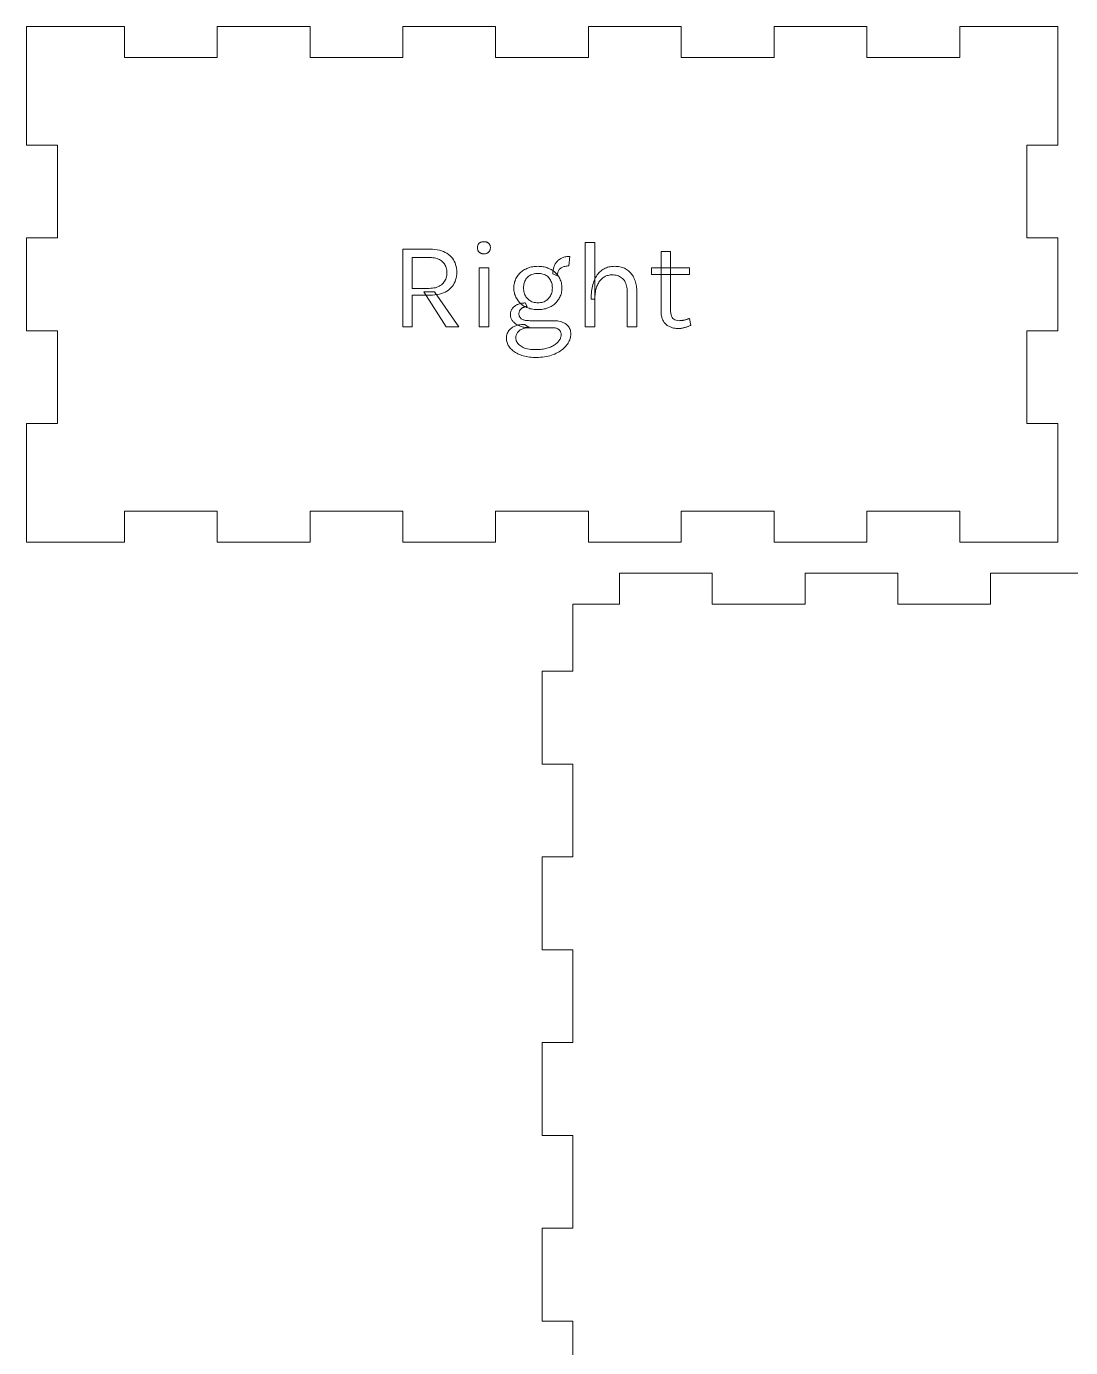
# Model space of a CAD drawing. Extents: x 0 to 303, y 0 to 256.
# Drawn here: x 103 to 204.2, y 127.9 to 256 of the extents above; entities that cross this region are included whole.
import ezdxf

# ---------------------------------------------------------------- set-up
doc = ezdxf.new("R2010")
doc.units = 0
doc.layers.get('0').update_dxf_attribs({"lineweight": 0})

msp = doc.modelspace()

# ---------------------------------------------------------------- linework, layer by layer
for p, q in [((106, 256), (103, 256)), ((103, 256), (103, 253)), ((112.5, 256), (106, 256)), ((112.5, 253), (112.5, 256)), ((130.5, 256), (121.5, 256)), ((121.5, 256), (121.5, 253)), ((130.5, 253), (130.5, 256)), ((148.5, 256), (139.5, 256)), ((139.5, 256), (139.5, 253)), ((148.5, 253), (148.5, 256)), ((166.5, 256), (157.5, 256)), ((157.5, 256), (157.5, 253)), ((166.5, 253), (166.5, 256)), ((184.5, 256), (175.5, 256)), ((175.5, 256), (175.5, 253)), ((184.5, 253), (184.5, 256)), ((200, 256), (193.5, 256)), ((193.5, 256), (193.5, 253)), ((203, 256), (200, 256)), ((203, 253), (203, 256)), ((103, 253), (103, 244.5)), ((121.5, 253), (112.5, 253)), ((139.5, 253), (130.5, 253)), ((157.5, 253), (148.5, 253)), ((175.5, 253), (166.5, 253)), ((193.5, 253), (184.5, 253)), ((203, 244.5), (203, 253)), ((103, 244.5), (106, 244.5)), ((106, 244.5), (106, 235.5)), ((200, 235.5), (200, 244.5)), ((200, 244.5), (203, 244.5)), ((106, 235.5), (103, 235.5)), ((103, 235.5), (103, 226.5)), ((139.485, 226.866), (139.485, 234.402)), ((139.485, 234.402), (142.113, 234.402)), ((142.113, 234.402), (142.365, 234.396)), ((142.365, 234.396), (142.604, 234.377)), ((142.604, 234.377), (142.831, 234.347)), ((146.739, 234.558), (146.741, 234.61)), ((146.741, 234.505), (146.739, 234.558)), ((146.739, 234.558), (146.739, 234.558)), ((146.741, 234.61), (146.746, 234.659)), ((146.746, 234.454), (146.741, 234.505)), ((146.746, 234.659), (146.754, 234.707)), ((146.754, 234.405), (146.746, 234.454)), ((146.754, 234.707), (146.766, 234.752)), ((146.766, 234.359), (146.754, 234.405)), ((146.766, 234.752), (146.781, 234.795)), ((146.781, 234.314), (146.766, 234.359)), ((146.781, 234.795), (146.799, 234.836)), ((146.799, 234.836), (146.821, 234.875)), ((146.821, 234.875), (146.847, 234.911)), ((146.847, 234.911), (146.875, 234.946)), ((146.875, 234.946), (146.907, 234.978)), ((146.907, 234.978), (146.942, 235.008)), ((146.942, 235.008), (146.979, 235.034)), ((146.979, 235.034), (147.019, 235.058)), ((147.019, 235.058), (147.061, 235.078)), ((147.061, 235.078), (147.105, 235.095)), ((147.105, 235.095), (147.152, 235.109)), ((147.152, 235.109), (147.201, 235.12)), ((147.201, 235.12), (147.253, 235.128)), ((147.253, 235.128), (147.307, 235.132)), ((147.307, 235.132), (147.363, 235.134)), ((147.363, 235.134), (147.363, 235.134)), ((147.363, 235.134), (147.419, 235.132)), ((147.419, 235.132), (147.473, 235.128)), ((147.473, 235.128), (147.525, 235.12)), ((147.525, 235.12), (147.574, 235.109)), ((147.574, 235.109), (147.621, 235.095)), ((147.621, 235.095), (147.665, 235.078)), ((147.665, 235.078), (147.707, 235.058)), ((147.707, 235.058), (147.747, 235.034)), ((147.747, 235.034), (147.784, 235.008)), ((147.784, 235.008), (147.819, 234.978)), ((147.819, 234.978), (147.851, 234.946)), ((147.851, 234.946), (147.879, 234.911)), ((147.879, 234.911), (147.905, 234.875)), ((147.905, 234.875), (147.927, 234.836)), ((147.927, 234.836), (147.945, 234.795)), ((147.945, 234.795), (147.96, 234.752)), ((147.96, 234.359), (147.945, 234.314)), ((147.96, 234.752), (147.972, 234.707)), ((147.972, 234.405), (147.96, 234.359)), ((147.972, 234.707), (147.98, 234.659)), ((147.98, 234.454), (147.972, 234.405)), ((147.98, 234.659), (147.985, 234.61)), ((147.985, 234.505), (147.98, 234.454)), ((147.985, 234.61), (147.987, 234.558)), ((147.987, 234.558), (147.985, 234.505)), ((147.987, 234.558), (147.987, 234.558)), ((157.185, 226.866), (157.185, 235.05)), ((157.185, 235.05), (158.121, 235.05)), ((158.121, 235.05), (158.121, 226.866)), ((203, 235.5), (200, 235.5)), ((203, 226.5), (203, 235.5)), ((140.421, 233.598), (140.421, 230.61)), ((142.113, 233.598), (140.421, 233.598)), ((140.421, 233.598), (140.421, 233.598)), ((142.271, 233.594), (142.113, 233.598)), ((142.113, 233.598), (142.113, 233.598)), ((142.422, 233.582), (142.271, 233.594)), ((142.564, 233.562), (142.422, 233.582)), ((142.699, 233.534), (142.564, 233.562)), ((142.826, 233.498), (142.699, 233.534)), ((142.946, 233.453), (142.826, 233.498)), ((142.831, 234.347), (143.045, 234.304)), ((143.057, 233.401), (142.946, 233.453)), ((143.045, 234.304), (143.246, 234.248)), ((143.161, 233.341), (143.057, 233.401)), ((143.258, 233.272), (143.161, 233.341)), ((143.246, 234.248), (143.435, 234.181)), ((143.346, 233.196), (143.258, 233.272)), ((143.426, 233.113), (143.346, 233.196)), ((143.498, 233.024), (143.426, 233.113)), ((143.435, 234.181), (143.612, 234.101)), ((143.612, 234.101), (143.776, 234.008)), ((143.776, 234.008), (143.927, 233.904)), ((143.927, 233.904), (144.066, 233.787)), ((144.066, 233.787), (144.192, 233.66)), ((144.192, 233.66), (144.305, 233.526)), ((144.305, 233.526), (144.404, 233.383)), ((144.404, 233.383), (144.49, 233.233)), ((144.49, 233.233), (144.563, 233.075)), ((144.563, 233.075), (144.623, 232.91)), ((146.799, 234.272), (146.781, 234.314)), ((146.821, 234.231), (146.799, 234.272)), ((146.847, 234.193), (146.821, 234.231)), ((146.875, 234.157), (146.847, 234.193)), ((146.907, 234.123), (146.875, 234.157)), ((146.942, 234.092), (146.907, 234.123)), ((146.979, 234.064), (146.942, 234.092)), ((147.019, 234.039), (146.979, 234.064)), ((147.061, 234.017), (147.019, 234.039)), ((147.105, 233.999), (147.061, 234.017)), ((147.152, 233.984), (147.105, 233.999)), ((147.201, 233.973), (147.152, 233.984)), ((147.253, 233.965), (147.201, 233.973)), ((147.307, 233.96), (147.253, 233.965)), ((147.363, 233.958), (147.307, 233.96)), ((147.419, 233.96), (147.363, 233.958)), ((147.363, 233.958), (147.363, 233.958)), ((147.363, 233.958), (147.363, 233.958)), ((147.473, 233.965), (147.419, 233.96)), ((147.525, 233.973), (147.473, 233.965)), ((147.574, 233.984), (147.525, 233.973)), ((147.621, 233.999), (147.574, 233.984)), ((147.665, 234.017), (147.621, 233.999)), ((147.707, 234.039), (147.665, 234.017)), ((147.747, 234.064), (147.707, 234.039)), ((147.784, 234.092), (147.747, 234.064)), ((147.819, 234.123), (147.784, 234.092)), ((147.851, 234.157), (147.819, 234.123)), ((147.879, 234.193), (147.851, 234.157)), ((147.905, 234.231), (147.879, 234.193)), ((147.927, 234.272), (147.905, 234.231)), ((147.945, 234.314), (147.927, 234.272)), ((154.331, 233.045), (154.379, 233.112)), ((154.379, 233.112), (154.43, 233.177)), ((154.43, 233.177), (154.485, 233.238)), ((154.485, 233.238), (154.543, 233.296)), ((154.543, 233.296), (154.605, 233.35)), ((154.605, 233.35), (154.669, 233.401)), ((154.669, 233.401), (154.737, 233.449)), ((154.737, 233.449), (154.809, 233.493)), ((154.809, 233.493), (154.884, 233.533)), ((154.884, 233.533), (154.961, 233.57)), ((154.961, 233.57), (155.041, 233.602)), ((155.041, 233.602), (155.124, 233.629)), ((155.124, 233.629), (155.209, 233.653)), ((155.209, 233.653), (155.298, 233.672)), ((155.298, 233.672), (155.389, 233.687)), ((155.389, 233.687), (155.483, 233.697)), ((155.483, 233.697), (155.58, 233.704)), ((155.58, 233.704), (155.679, 233.706)), ((155.679, 233.706), (155.607, 232.782)), ((155.679, 233.706), (155.679, 233.706)), ((164.547, 228.342), (164.547, 234.198)), ((164.547, 234.198), (165.471, 234.198)), ((165.471, 234.198), (165.471, 228.366)), ((143.562, 232.929), (143.498, 233.024)), ((143.617, 232.829), (143.562, 232.929)), ((143.663, 232.724), (143.617, 232.829)), ((143.701, 232.612), (143.663, 232.724)), ((143.731, 232.495), (143.701, 232.612)), ((143.729, 231.733), (143.751, 231.854)), ((143.752, 232.372), (143.731, 232.495)), ((143.751, 231.854), (143.765, 231.979)), ((143.765, 232.244), (143.752, 232.372)), ((143.769, 232.11), (143.765, 232.244)), ((143.765, 231.979), (143.769, 232.11)), ((143.769, 232.11), (143.769, 232.11)), ((144.623, 232.91), (144.669, 232.736)), ((144.669, 232.736), (144.702, 232.555)), ((144.702, 231.789), (144.669, 231.61)), ((144.702, 232.555), (144.722, 232.367)), ((144.722, 231.976), (144.702, 231.789)), ((144.722, 232.367), (144.729, 232.17)), ((144.729, 232.17), (144.722, 231.976)), ((144.729, 232.17), (144.729, 232.17)), ((146.895, 226.866), (146.895, 232.614)), ((146.895, 232.614), (147.831, 232.614)), ((147.831, 232.614), (147.831, 226.866)), ((150.576, 231.75), (150.64, 231.843)), ((150.64, 231.843), (150.708, 231.931)), ((150.708, 231.931), (150.781, 232.015)), ((150.781, 232.015), (150.859, 232.095)), ((150.859, 232.095), (150.94, 232.171)), ((150.94, 232.171), (151.027, 232.242)), ((151.027, 232.242), (151.117, 232.309)), ((151.117, 232.309), (151.212, 232.372)), ((151.212, 232.372), (151.312, 232.431)), ((151.312, 232.431), (151.416, 232.485)), ((151.416, 232.485), (151.523, 232.535)), ((151.523, 232.535), (151.634, 232.579)), ((151.634, 232.579), (151.746, 232.618)), ((151.739, 231.81), (151.656, 231.744)), ((151.828, 231.869), (151.739, 231.81)), ((151.746, 232.618), (151.861, 232.652)), ((151.923, 231.921), (151.828, 231.869)), ((151.861, 232.652), (151.979, 232.681)), ((152.023, 231.964), (151.923, 231.921)), ((151.979, 232.681), (152.1, 232.704)), ((152.128, 231.999), (152.023, 231.964)), ((152.1, 232.704), (152.223, 232.723)), ((152.24, 232.027), (152.128, 231.999)), ((152.223, 232.723), (152.348, 232.736)), ((152.357, 232.046), (152.24, 232.027)), ((152.348, 232.736), (152.476, 232.743)), ((152.479, 232.058), (152.357, 232.046)), ((152.476, 232.743), (152.607, 232.746)), ((152.607, 232.062), (152.479, 232.058)), ((152.607, 232.746), (152.607, 232.746)), ((152.607, 232.746), (152.734, 232.743)), ((152.736, 232.058), (152.607, 232.062)), ((152.607, 232.062), (152.607, 232.062)), ((152.734, 232.743), (152.859, 232.736)), ((152.859, 232.046), (152.736, 232.058)), ((152.859, 232.736), (152.982, 232.723)), ((152.977, 232.027), (152.859, 232.046)), ((153.088, 231.999), (152.977, 232.027)), ((152.982, 232.723), (153.102, 232.704)), ((153.194, 231.964), (153.088, 231.999)), ((153.102, 232.704), (153.22, 232.681)), ((153.293, 231.921), (153.194, 231.964)), ((153.22, 232.681), (153.335, 232.652)), ((153.387, 231.869), (153.293, 231.921)), ((153.335, 232.652), (153.448, 232.618)), ((153.475, 231.81), (153.387, 231.869)), ((153.448, 232.618), (153.559, 232.579)), ((153.557, 231.744), (153.475, 231.81)), ((153.559, 232.579), (153.668, 232.535)), ((153.668, 232.535), (153.774, 232.485)), ((153.774, 232.485), (153.877, 232.431)), ((153.877, 232.431), (153.975, 232.372)), ((153.975, 232.372), (154.07, 232.309)), ((154.047, 232.014), (154.049, 232.114)), ((154.491, 231.834), (154.047, 232.014)), ((154.049, 232.114), (154.055, 232.211)), ((154.055, 232.211), (154.065, 232.305)), ((154.065, 232.305), (154.079, 232.398)), ((154.07, 232.309), (154.16, 232.242)), ((154.079, 232.398), (154.096, 232.487)), ((154.096, 232.487), (154.118, 232.575)), ((154.118, 232.575), (154.144, 232.659)), ((154.144, 232.659), (154.174, 232.742)), ((154.16, 232.242), (154.246, 232.171)), ((154.174, 232.742), (154.207, 232.822)), ((154.207, 232.822), (154.245, 232.899)), ((154.245, 232.899), (154.286, 232.974)), ((154.246, 232.171), (154.327, 232.095)), ((154.286, 232.974), (154.331, 233.045)), ((154.327, 232.095), (154.405, 232.015)), ((154.405, 232.015), (154.478, 231.931)), ((154.478, 231.931), (154.546, 231.843)), ((154.494, 231.929), (154.491, 231.834)), ((154.491, 231.834), (154.491, 231.834)), ((154.491, 231.834), (154.491, 231.834)), ((154.503, 232.018), (154.494, 231.929)), ((154.517, 232.103), (154.503, 232.018)), ((154.537, 232.182), (154.517, 232.103)), ((154.563, 232.256), (154.537, 232.182)), ((154.546, 231.843), (154.611, 231.75)), ((154.595, 232.325), (154.563, 232.256)), ((154.632, 232.389), (154.595, 232.325)), ((154.675, 232.448), (154.632, 232.389)), ((154.724, 232.502), (154.675, 232.448)), ((154.779, 232.551), (154.724, 232.502)), ((154.839, 232.595), (154.779, 232.551)), ((154.904, 232.634), (154.839, 232.595)), ((154.974, 232.669), (154.904, 232.634)), ((155.05, 232.699), (154.974, 232.669)), ((155.13, 232.724), (155.05, 232.699)), ((155.215, 232.745), (155.13, 232.724)), ((155.306, 232.761), (155.215, 232.745)), ((155.401, 232.773), (155.306, 232.761)), ((155.502, 232.78), (155.401, 232.773)), ((155.607, 232.782), (155.502, 232.78)), ((158.205, 231.683), (158.275, 231.801)), ((158.275, 231.801), (158.35, 231.913)), ((158.35, 231.913), (158.429, 232.018)), ((158.429, 232.018), (158.514, 232.116)), ((158.514, 232.116), (158.603, 232.208)), ((158.603, 232.208), (158.697, 232.293)), ((158.697, 232.293), (158.796, 232.371)), ((158.796, 232.371), (158.9, 232.442)), ((158.9, 232.442), (159.008, 232.506)), ((159.008, 232.506), (159.12, 232.562)), ((159.12, 232.562), (159.237, 232.611)), ((159.231, 231.816), (159.146, 231.78)), ((159.32, 231.847), (159.231, 231.816)), ((159.237, 232.611), (159.358, 232.652)), ((159.41, 231.873), (159.32, 231.847)), ((159.358, 232.652), (159.483, 232.686)), ((159.504, 231.893), (159.41, 231.873)), ((159.483, 232.686), (159.613, 232.712)), ((159.6, 231.907), (159.504, 231.893)), ((159.699, 231.915), (159.6, 231.907)), ((159.613, 232.712), (159.747, 232.731)), ((159.801, 231.918), (159.699, 231.915)), ((159.747, 232.731), (159.886, 232.742)), ((159.934, 231.914), (159.801, 231.918)), ((159.801, 231.918), (159.801, 231.918)), ((159.886, 232.742), (160.029, 232.746)), ((160.061, 231.901), (159.934, 231.914)), ((160.029, 232.746), (160.029, 232.746)), ((160.029, 232.746), (160.163, 232.743)), ((160.182, 231.879), (160.061, 231.901)), ((160.163, 232.743), (160.292, 232.734)), ((160.298, 231.849), (160.182, 231.879)), ((160.292, 232.734), (160.418, 232.719)), ((160.408, 231.811), (160.298, 231.849)), ((160.512, 231.764), (160.408, 231.811)), ((160.418, 232.719), (160.54, 232.698)), ((160.54, 232.698), (160.658, 232.67)), ((160.658, 232.67), (160.772, 232.637)), ((160.772, 232.637), (160.883, 232.598)), ((160.883, 232.598), (160.989, 232.552)), ((160.989, 232.552), (161.091, 232.501)), ((161.091, 232.501), (161.19, 232.443)), ((161.19, 232.443), (161.284, 232.38)), ((161.284, 232.38), (161.374, 232.311)), ((161.374, 232.311), (161.46, 232.238)), ((161.46, 232.238), (161.54, 232.159)), ((161.54, 232.159), (161.617, 232.075)), ((161.617, 232.075), (161.689, 231.985)), ((161.689, 231.985), (161.756, 231.891)), ((161.756, 231.891), (161.819, 231.791)), ((161.819, 231.791), (161.877, 231.686)), ((163.623, 231.954), (163.623, 232.602)), ((163.623, 232.602), (167.283, 232.602)), ((167.283, 231.954), (163.623, 231.954)), ((167.283, 232.602), (167.283, 231.954)), ((167.283, 231.954), (167.283, 231.954)), ((140.421, 230.61), (142.041, 230.61)), ((142.041, 230.61), (142.206, 230.614)), ((142.206, 230.614), (142.363, 230.627)), ((142.363, 230.627), (142.512, 230.648)), ((142.512, 230.648), (142.653, 230.677)), ((142.653, 230.677), (142.786, 230.714)), ((142.786, 230.714), (142.91, 230.76)), ((142.91, 230.76), (143.027, 230.814)), ((143.027, 230.814), (143.135, 230.877)), ((143.135, 230.877), (143.236, 230.948)), ((143.236, 230.948), (143.328, 231.027)), ((143.328, 231.027), (143.412, 231.113)), ((143.412, 231.113), (143.487, 231.204)), ((143.487, 231.204), (143.553, 231.3)), ((143.553, 231.3), (143.61, 231.4)), ((143.61, 231.4), (143.659, 231.506)), ((143.659, 231.506), (143.698, 231.617)), ((143.698, 231.617), (143.729, 231.733)), ((144.066, 230.565), (143.927, 230.448)), ((144.192, 230.692), (144.066, 230.565)), ((144.305, 230.826), (144.192, 230.692)), ((144.404, 230.968), (144.305, 230.826)), ((144.49, 231.117), (144.404, 230.968)), ((144.563, 231.274), (144.49, 231.117)), ((144.623, 231.438), (144.563, 231.274)), ((144.669, 231.61), (144.623, 231.438)), ((150.267, 230.646), (150.27, 230.77)), ((150.27, 230.523), (150.267, 230.646)), ((150.267, 230.646), (150.267, 230.646)), ((150.27, 230.77), (150.279, 230.892)), ((150.279, 230.402), (150.27, 230.523)), ((150.279, 230.892), (150.295, 231.01)), ((150.295, 231.01), (150.316, 231.125)), ((150.316, 231.125), (150.344, 231.237)), ((150.344, 231.237), (150.378, 231.346)), ((150.378, 231.346), (150.418, 231.452)), ((150.418, 231.452), (150.465, 231.554)), ((150.465, 231.554), (150.517, 231.654)), ((150.517, 231.654), (150.576, 231.75)), ((151.207, 230.77), (151.203, 230.646)), ((151.203, 230.646), (151.203, 230.646)), ((151.203, 230.646), (151.207, 230.526)), ((151.218, 230.889), (151.207, 230.77)), ((151.207, 230.526), (151.218, 230.409)), ((151.237, 231.003), (151.218, 230.889)), ((151.263, 231.112), (151.237, 231.003)), ((151.297, 231.217), (151.263, 231.112)), ((151.338, 231.317), (151.297, 231.217)), ((151.387, 231.412), (151.338, 231.317)), ((151.443, 231.502), (151.387, 231.412)), ((151.507, 231.588), (151.443, 231.502)), ((151.578, 231.669), (151.507, 231.588)), ((151.656, 231.744), (151.578, 231.669)), ((153.633, 231.669), (153.557, 231.744)), ((153.703, 231.588), (153.633, 231.669)), ((153.765, 231.502), (153.703, 231.588)), ((153.82, 231.412), (153.765, 231.502)), ((153.867, 231.317), (153.82, 231.412)), ((153.907, 231.217), (153.867, 231.317)), ((153.94, 231.112), (153.907, 231.217)), ((153.966, 231.003), (153.94, 231.112)), ((153.984, 230.889), (153.966, 231.003)), ((153.995, 230.77), (153.984, 230.889)), ((153.984, 230.409), (153.995, 230.526)), ((153.999, 230.646), (153.995, 230.77)), ((153.995, 230.526), (153.999, 230.646)), ((153.999, 230.646), (153.999, 230.646)), ((154.611, 231.75), (154.67, 231.654)), ((154.67, 231.654), (154.723, 231.554)), ((154.723, 231.554), (154.77, 231.452)), ((154.77, 231.452), (154.811, 231.346)), ((154.811, 231.346), (154.845, 231.237)), ((154.845, 231.237), (154.873, 231.125)), ((154.873, 231.125), (154.895, 231.01)), ((154.895, 231.01), (154.911, 230.892)), ((154.911, 230.892), (154.92, 230.77)), ((154.92, 230.523), (154.911, 230.402)), ((154.92, 230.77), (154.923, 230.646)), ((154.923, 230.646), (154.92, 230.523)), ((154.923, 230.646), (154.923, 230.646)), ((157.827, 230.506), (157.856, 230.675)), ((157.856, 230.675), (157.89, 230.837)), ((157.89, 230.837), (157.93, 230.993)), ((157.93, 230.993), (157.975, 231.143)), ((157.975, 231.143), (158.025, 231.288)), ((158.025, 231.288), (158.08, 231.426)), ((158.08, 231.426), (158.14, 231.558)), ((158.14, 231.558), (158.205, 231.683)), ((158.252, 230.611), (158.221, 230.496)), ((158.286, 230.722), (158.252, 230.611)), ((158.325, 230.829), (158.286, 230.722)), ((158.368, 230.932), (158.325, 230.829)), ((158.414, 231.029), (158.368, 230.932)), ((158.463, 231.122), (158.414, 231.029)), ((158.516, 231.21), (158.463, 231.122)), ((158.572, 231.293), (158.516, 231.21)), ((158.632, 231.372), (158.572, 231.293)), ((158.696, 231.445), (158.632, 231.372)), ((158.763, 231.513), (158.696, 231.445)), ((158.833, 231.577), (158.763, 231.513)), ((158.907, 231.636), (158.833, 231.577)), ((158.984, 231.69), (158.907, 231.636)), ((159.064, 231.738), (158.984, 231.69)), ((159.146, 231.78), (159.064, 231.738)), ((160.611, 231.708), (160.512, 231.764)), ((160.703, 231.643), (160.611, 231.708)), ((160.791, 231.571), (160.703, 231.643)), ((160.872, 231.489), (160.791, 231.571)), ((160.947, 231.399), (160.872, 231.489)), ((161.013, 231.302), (160.947, 231.399)), ((161.072, 231.196), (161.013, 231.302)), ((161.124, 231.083), (161.072, 231.196)), ((161.167, 230.962), (161.124, 231.083)), ((161.202, 230.833), (161.167, 230.962)), ((161.23, 230.696), (161.202, 230.833)), ((161.249, 230.551), (161.23, 230.696)), ((161.261, 230.398), (161.249, 230.551)), ((161.877, 231.686), (161.931, 231.576)), ((161.931, 231.576), (161.98, 231.461)), ((161.98, 231.461), (162.024, 231.342)), ((162.024, 231.342), (162.063, 231.219)), ((162.063, 231.219), (162.096, 231.091)), ((162.096, 231.091), (162.125, 230.959)), ((162.125, 230.959), (162.148, 230.824)), ((162.148, 230.824), (162.166, 230.684)), ((162.166, 230.684), (162.179, 230.539)), ((162.179, 230.539), (162.186, 230.391)), ((142.113, 229.95), (140.421, 229.95)), ((140.421, 229.95), (140.421, 226.866)), ((143.709, 226.866), (141.549, 230.286)), ((141.549, 230.286), (142.569, 230.286)), ((142.365, 229.956), (142.113, 229.95)), ((142.113, 229.95), (142.113, 229.95)), ((142.604, 229.975), (142.365, 229.956)), ((142.569, 230.286), (144.921, 226.866)), ((142.831, 230.005), (142.604, 229.975)), ((143.045, 230.048), (142.831, 230.005)), ((143.246, 230.104), (143.045, 230.048)), ((143.435, 230.171), (143.246, 230.104)), ((143.612, 230.251), (143.435, 230.171)), ((143.776, 230.344), (143.612, 230.251)), ((143.927, 230.448), (143.776, 230.344)), ((150.295, 230.285), (150.279, 230.402)), ((150.316, 230.171), (150.295, 230.285)), ((150.344, 230.059), (150.316, 230.171)), ((150.378, 229.951), (150.344, 230.059)), ((150.418, 229.846), (150.378, 229.951)), ((150.465, 229.744), (150.418, 229.846)), ((150.517, 229.644), (150.465, 229.744)), ((150.576, 229.548), (150.517, 229.644)), ((150.64, 229.455), (150.576, 229.548)), ((150.708, 229.367), (150.64, 229.455)), ((150.781, 229.282), (150.708, 229.367)), ((150.859, 229.202), (150.781, 229.282)), ((151.218, 230.409), (151.237, 230.297)), ((151.237, 230.297), (151.263, 230.189)), ((151.263, 230.189), (151.297, 230.085)), ((151.297, 230.085), (151.338, 229.985)), ((151.338, 229.985), (151.387, 229.889)), ((151.387, 229.889), (151.443, 229.797)), ((151.443, 229.797), (151.507, 229.71)), ((151.507, 229.71), (151.578, 229.626)), ((151.578, 229.626), (151.656, 229.548)), ((151.656, 229.548), (151.739, 229.479)), ((151.739, 229.479), (151.828, 229.418)), ((151.828, 229.418), (151.923, 229.365)), ((151.923, 229.365), (152.023, 229.32)), ((152.023, 229.32), (152.128, 229.283)), ((152.128, 229.283), (152.24, 229.255)), ((152.24, 229.255), (152.357, 229.234)), ((152.357, 229.234), (152.479, 229.222)), ((152.736, 229.222), (152.859, 229.234)), ((152.859, 229.234), (152.977, 229.255)), ((152.977, 229.255), (153.088, 229.283)), ((153.088, 229.283), (153.194, 229.32)), ((153.194, 229.32), (153.293, 229.365)), ((153.293, 229.365), (153.387, 229.418)), ((153.387, 229.418), (153.475, 229.479)), ((153.475, 229.479), (153.557, 229.548)), ((153.557, 229.548), (153.633, 229.626)), ((153.633, 229.626), (153.703, 229.71)), ((153.703, 229.71), (153.765, 229.797)), ((153.765, 229.797), (153.82, 229.889)), ((153.82, 229.889), (153.867, 229.985)), ((153.867, 229.985), (153.907, 230.085)), ((153.907, 230.085), (153.94, 230.189)), ((153.94, 230.189), (153.966, 230.297)), ((153.966, 230.297), (153.984, 230.409)), ((154.405, 229.282), (154.327, 229.202)), ((154.478, 229.367), (154.405, 229.282)), ((154.546, 229.455), (154.478, 229.367)), ((154.611, 229.548), (154.546, 229.455)), ((154.67, 229.644), (154.611, 229.548)), ((154.723, 229.744), (154.67, 229.644)), ((154.77, 229.846), (154.723, 229.744)), ((154.811, 229.951), (154.77, 229.846)), ((154.845, 230.059), (154.811, 229.951)), ((154.873, 230.171), (154.845, 230.059)), ((154.895, 230.285), (154.873, 230.171)), ((154.911, 230.402), (154.895, 230.285)), ((157.761, 229.578), (157.764, 229.775)), ((158.121, 229.578), (157.761, 229.578)), ((157.764, 229.775), (157.772, 229.967)), ((157.772, 229.967), (157.785, 230.153)), ((157.785, 230.153), (157.803, 230.333)), ((157.803, 230.333), (157.827, 230.506)), ((158.123, 229.721), (158.121, 229.578)), ((158.121, 229.578), (158.121, 229.578)), ((158.129, 229.86), (158.123, 229.721)), ((158.139, 229.996), (158.129, 229.86)), ((158.154, 230.127), (158.139, 229.996)), ((158.172, 230.254), (158.154, 230.127)), ((158.194, 230.377), (158.172, 230.254)), ((158.221, 230.496), (158.194, 230.377)), ((161.265, 230.238), (161.261, 230.398)), ((161.265, 226.866), (161.265, 230.238)), ((162.186, 230.391), (162.189, 230.238)), ((162.189, 230.238), (162.189, 230.238)), ((162.189, 230.238), (162.189, 226.866)), ((149.931, 228.066), (149.933, 228.137)), ((149.933, 227.998), (149.931, 228.066)), ((149.931, 228.066), (149.931, 228.066)), ((149.933, 228.137), (149.939, 228.206)), ((149.94, 227.931), (149.933, 227.998)), ((149.939, 228.206), (149.949, 228.272)), ((149.949, 228.272), (149.964, 228.337)), ((149.964, 228.337), (149.982, 228.399)), ((149.982, 228.399), (150.004, 228.459)), ((150.004, 228.459), (150.031, 228.517)), ((150.031, 228.517), (150.062, 228.573)), ((150.062, 228.573), (150.096, 228.627)), ((150.096, 228.627), (150.135, 228.678)), ((150.135, 228.678), (150.177, 228.727)), ((150.177, 228.727), (150.222, 228.774)), ((150.222, 228.774), (150.268, 228.818)), ((150.268, 228.818), (150.318, 228.86)), ((150.318, 228.86), (150.37, 228.9)), ((150.37, 228.9), (150.424, 228.937)), ((150.424, 228.937), (150.481, 228.972)), ((150.481, 228.972), (150.54, 229.004)), ((150.54, 229.004), (150.602, 229.034)), ((150.602, 229.034), (150.666, 229.062)), ((150.666, 229.062), (150.732, 229.087)), ((150.732, 229.087), (150.799, 229.11)), ((150.76, 228.173), (150.759, 228.126)), ((150.759, 228.126), (150.759, 228.126)), ((150.759, 228.126), (150.761, 228.072)), ((150.764, 228.219), (150.76, 228.173)), ((150.761, 228.072), (150.768, 228.019)), ((150.77, 228.263), (150.764, 228.219)), ((150.768, 228.019), (150.78, 227.969)), ((150.779, 228.305), (150.77, 228.263)), ((150.79, 228.346), (150.779, 228.305)), ((150.78, 227.969), (150.795, 227.92)), ((150.803, 228.385), (150.79, 228.346)), ((150.799, 229.11), (150.867, 229.129)), ((150.819, 228.422), (150.803, 228.385)), ((150.838, 228.458), (150.819, 228.422)), ((150.859, 228.492), (150.838, 228.458)), ((150.94, 229.126), (150.859, 229.202)), ((150.882, 228.525), (150.859, 228.492)), ((150.867, 229.129), (150.936, 229.146)), ((150.907, 228.556), (150.882, 228.525)), ((150.934, 228.585), (150.907, 228.556)), ((150.961, 228.613), (150.934, 228.585)), ((150.936, 229.146), (151.006, 229.161)), ((151.027, 229.055), (150.94, 229.126)), ((150.99, 228.64), (150.961, 228.613)), ((151.02, 228.665), (150.99, 228.64)), ((151.006, 229.161), (151.077, 229.173)), ((151.051, 228.688), (151.02, 228.665)), ((151.117, 228.987), (151.027, 229.055)), ((151.084, 228.709), (151.051, 228.688)), ((151.077, 229.173), (151.149, 229.182)), ((151.117, 228.729), (151.084, 228.709)), ((151.212, 228.924), (151.117, 228.987)), ((151.152, 228.748), (151.117, 228.729)), ((151.149, 229.182), (151.222, 229.189)), ((151.188, 228.765), (151.152, 228.748)), ((151.225, 228.78), (151.188, 228.765)), ((151.312, 228.865), (151.212, 228.924)), ((151.222, 229.189), (151.296, 229.193)), ((151.261, 228.794), (151.225, 228.78)), ((151.298, 228.806), (151.261, 228.794)), ((151.296, 229.193), (151.371, 229.194)), ((151.334, 228.817), (151.298, 228.806)), ((151.416, 228.81), (151.312, 228.865)), ((151.37, 228.826), (151.334, 228.817)), ((151.407, 228.833), (151.37, 228.826)), ((151.371, 229.194), (151.371, 229.194)), ((151.371, 229.194), (151.551, 228.846)), ((151.443, 228.839), (151.407, 228.833)), ((151.523, 228.76), (151.416, 228.81)), ((151.479, 228.843), (151.443, 228.839)), ((151.515, 228.845), (151.479, 228.843)), ((151.551, 228.846), (151.515, 228.845)), ((151.634, 228.715), (151.523, 228.76)), ((151.746, 228.675), (151.634, 228.715)), ((151.861, 228.641), (151.746, 228.675)), ((151.979, 228.612), (151.861, 228.641)), ((152.1, 228.588), (151.979, 228.612)), ((152.223, 228.57), (152.1, 228.588)), ((152.348, 228.557), (152.223, 228.57)), ((152.476, 228.549), (152.348, 228.557)), ((152.607, 228.546), (152.476, 228.549)), ((152.479, 229.222), (152.607, 229.218)), ((152.607, 229.218), (152.736, 229.222)), ((152.607, 229.218), (152.607, 229.218)), ((152.607, 229.218), (152.607, 229.218)), ((152.734, 228.549), (152.607, 228.546)), ((152.607, 228.546), (152.607, 228.546)), ((152.607, 228.546), (152.607, 228.546)), ((152.859, 228.557), (152.734, 228.549)), ((152.982, 228.57), (152.859, 228.557)), ((153.102, 228.588), (152.982, 228.57)), ((153.22, 228.612), (153.102, 228.588)), ((153.335, 228.641), (153.22, 228.612)), ((153.448, 228.675), (153.335, 228.641)), ((153.559, 228.715), (153.448, 228.675)), ((153.668, 228.76), (153.559, 228.715)), ((153.774, 228.81), (153.668, 228.76)), ((153.877, 228.865), (153.774, 228.81)), ((153.975, 228.924), (153.877, 228.865)), ((154.07, 228.987), (153.975, 228.924)), ((154.16, 229.055), (154.07, 228.987)), ((154.246, 229.126), (154.16, 229.055)), ((154.327, 229.202), (154.246, 229.126)), ((164.549, 228.236), (164.547, 228.342)), ((164.547, 228.342), (164.547, 228.342)), ((164.556, 228.133), (164.549, 228.236)), ((164.566, 228.034), (164.556, 228.133)), ((164.582, 227.939), (164.566, 228.034)), ((165.471, 228.366), (165.479, 228.197)), ((165.479, 228.197), (165.504, 228.046)), ((165.504, 228.046), (165.546, 227.913)), ((140.421, 226.866), (139.485, 226.866)), ((140.421, 226.866), (140.421, 226.866)), ((144.921, 226.866), (143.709, 226.866)), ((144.921, 226.866), (144.921, 226.866)), ((147.831, 226.866), (146.895, 226.866)), ((147.831, 226.866), (147.831, 226.866)), ((149.86, 226.614), (149.943, 226.694)), ((149.952, 227.866), (149.94, 227.931)), ((149.943, 226.694), (150.036, 226.767)), ((149.967, 227.801), (149.952, 227.866)), ((149.988, 227.738), (149.967, 227.801)), ((150.013, 227.675), (149.988, 227.738)), ((150.043, 227.614), (150.013, 227.675)), ((150.036, 226.767), (150.137, 226.834)), ((150.077, 227.553), (150.043, 227.614)), ((150.116, 227.494), (150.077, 227.553)), ((150.159, 227.436), (150.116, 227.494)), ((150.137, 226.834), (150.243, 226.893)), ((150.207, 227.38), (150.159, 227.436)), ((150.258, 227.325), (150.207, 227.38)), ((150.243, 226.893), (150.355, 226.946)), ((150.313, 227.273), (150.258, 227.325)), ((150.373, 227.223), (150.313, 227.273)), ((150.355, 226.946), (150.473, 226.992)), ((150.436, 227.176), (150.373, 227.223)), ((150.503, 227.13), (150.436, 227.176)), ((150.473, 226.992), (150.596, 227.03)), ((150.574, 227.087), (150.503, 227.13)), ((150.649, 227.046), (150.574, 227.087)), ((150.596, 227.03), (150.725, 227.062)), ((150.727, 227.008), (150.649, 227.046)), ((150.725, 227.062), (150.86, 227.086)), ((150.81, 226.971), (150.727, 227.008)), ((150.795, 227.92), (150.816, 227.873)), ((150.896, 226.937), (150.81, 226.971)), ((150.816, 227.873), (150.841, 227.827)), ((150.841, 227.827), (150.871, 227.784)), ((150.86, 227.086), (151.001, 227.104)), ((150.871, 227.784), (150.905, 227.742)), ((150.986, 226.907), (150.896, 226.937)), ((150.905, 227.742), (150.944, 227.702)), ((150.944, 227.702), (150.987, 227.664)), ((151.078, 226.881), (150.986, 226.907)), ((150.987, 227.664), (151.036, 227.629)), ((151.001, 227.104), (151.147, 227.114)), ((151.036, 227.629), (151.093, 227.597)), ((151.143, 226.697), (151.052, 226.662)), ((151.174, 226.858), (151.078, 226.881)), ((151.093, 227.597), (151.157, 227.569)), ((151.24, 226.726), (151.143, 226.697)), ((151.147, 227.114), (151.299, 227.118)), ((151.157, 227.569), (151.229, 227.545)), ((151.273, 226.838), (151.174, 226.858)), ((151.229, 227.545), (151.308, 227.524)), ((151.344, 226.751), (151.24, 226.726)), ((151.375, 226.822), (151.273, 226.838)), ((151.299, 227.118), (151.299, 227.118)), ((151.299, 227.118), (151.815, 226.794)), ((151.308, 227.524), (151.395, 227.508)), ((151.453, 226.77), (151.344, 226.751)), ((151.48, 226.81), (151.375, 226.822)), ((151.395, 227.508), (151.488, 227.495)), ((151.568, 226.783), (151.453, 226.77)), ((151.589, 226.801), (151.48, 226.81)), ((151.488, 227.495), (151.59, 227.485)), ((151.688, 226.791), (151.568, 226.783)), ((151.7, 226.796), (151.589, 226.801)), ((151.59, 227.485), (151.699, 227.48)), ((151.815, 226.794), (151.688, 226.791)), ((151.699, 227.48), (151.815, 227.478)), ((151.815, 226.794), (151.7, 226.796)), ((151.815, 227.478), (151.815, 227.478)), ((151.815, 227.478), (154.047, 227.478)), ((154.047, 226.794), (151.815, 226.794)), ((154.047, 227.478), (154.206, 227.475)), ((154.126, 226.792), (154.047, 226.794)), ((154.047, 226.794), (154.047, 226.794)), ((154.202, 226.786), (154.126, 226.792)), ((154.273, 226.776), (154.202, 226.786)), ((154.206, 227.475), (154.357, 227.464)), ((154.34, 226.763), (154.273, 226.776)), ((154.403, 226.745), (154.34, 226.763)), ((154.357, 227.464), (154.502, 227.447)), ((154.461, 226.724), (154.403, 226.745)), ((154.515, 226.698), (154.461, 226.724)), ((154.502, 227.447), (154.64, 227.423)), ((154.565, 226.669), (154.515, 226.698)), ((154.611, 226.636), (154.565, 226.669)), ((154.64, 227.423), (154.771, 227.393)), ((154.771, 227.393), (154.895, 227.355)), ((154.895, 227.355), (155.012, 227.31)), ((155.012, 227.31), (155.122, 227.259)), ((155.122, 227.259), (155.226, 227.201)), ((155.226, 227.201), (155.322, 227.136)), ((155.322, 227.136), (155.41, 227.065)), ((155.41, 227.065), (155.489, 226.988)), ((155.489, 226.988), (155.559, 226.906)), ((155.559, 226.906), (155.62, 226.819)), ((155.62, 226.819), (155.671, 226.726)), ((155.671, 226.726), (155.713, 226.628)), ((158.121, 226.866), (157.185, 226.866)), ((158.121, 226.866), (158.121, 226.866)), ((162.189, 226.866), (161.265, 226.866)), ((162.189, 226.866), (162.189, 226.866)), ((164.601, 227.847), (164.582, 227.939)), ((164.625, 227.759), (164.601, 227.847)), ((164.653, 227.674), (164.625, 227.759)), ((164.685, 227.593), (164.653, 227.674)), ((164.722, 227.516), (164.685, 227.593)), ((164.763, 227.442), (164.722, 227.516)), ((164.808, 227.372), (164.763, 227.442)), ((164.856, 227.305), (164.808, 227.372)), ((164.907, 227.242), (164.856, 227.305)), ((164.961, 227.183), (164.907, 227.242)), ((165.018, 227.127), (164.961, 227.183)), ((165.078, 227.075), (165.018, 227.127)), ((165.142, 227.026), (165.078, 227.075)), ((165.208, 226.981), (165.142, 227.026)), ((165.278, 226.94), (165.208, 226.981)), ((165.351, 226.902), (165.278, 226.94)), ((165.426, 226.868), (165.351, 226.902)), ((165.504, 226.837), (165.426, 226.868)), ((165.583, 226.81), (165.504, 226.837)), ((165.546, 227.913), (165.603, 227.798)), ((165.664, 226.787), (165.583, 226.81)), ((165.603, 227.798), (165.678, 227.7)), ((165.747, 226.767), (165.664, 226.787)), ((165.678, 227.7), (165.769, 227.62)), ((165.832, 226.751), (165.747, 226.767)), ((165.769, 227.62), (165.877, 227.558)), ((165.919, 226.738), (165.832, 226.751)), ((165.877, 227.558), (166.001, 227.514)), ((166.008, 226.729), (165.919, 226.738)), ((166.001, 227.514), (166.142, 227.487)), ((166.098, 226.724), (166.008, 226.729)), ((166.191, 226.722), (166.098, 226.724)), ((166.142, 227.487), (166.299, 227.478)), ((166.256, 226.723), (166.191, 226.722)), ((166.191, 226.722), (166.191, 226.722)), ((166.191, 226.722), (166.191, 226.722)), ((166.32, 226.725), (166.256, 226.723)), ((166.299, 227.478), (166.348, 227.479)), ((166.299, 227.478), (166.299, 227.478)), ((166.384, 226.73), (166.32, 226.725)), ((166.348, 227.479), (166.397, 227.48)), ((166.447, 226.735), (166.384, 226.73)), ((166.397, 227.48), (166.445, 227.483)), ((166.445, 227.483), (166.493, 227.487)), ((166.51, 226.743), (166.447, 226.735)), ((166.493, 227.487), (166.541, 227.492)), ((166.572, 226.752), (166.51, 226.743)), ((166.541, 227.492), (166.589, 227.497)), ((166.634, 226.763), (166.572, 226.752)), ((166.589, 227.497), (166.636, 227.504)), ((166.696, 226.776), (166.634, 226.763)), ((166.636, 227.504), (166.683, 227.513)), ((166.683, 227.513), (166.73, 227.522)), ((166.757, 226.79), (166.696, 226.776)), ((166.73, 227.522), (166.776, 227.532)), ((166.818, 226.806), (166.757, 226.79)), ((166.776, 227.532), (166.823, 227.543)), ((166.879, 226.823), (166.818, 226.806)), ((166.823, 227.543), (166.871, 227.556)), ((166.871, 227.556), (166.92, 227.569)), ((166.939, 226.842), (166.879, 226.823)), ((166.92, 227.569), (166.97, 227.584)), ((167, 226.861), (166.939, 226.842)), ((166.97, 227.584), (167.021, 227.6)), ((167.061, 226.881), (167, 226.861)), ((167.021, 227.6), (167.074, 227.616)), ((167.122, 226.902), (167.061, 226.881)), ((167.074, 227.616), (167.127, 227.634)), ((167.183, 226.924), (167.122, 226.902)), ((167.127, 227.634), (167.182, 227.653)), ((167.182, 227.653), (167.238, 227.673)), ((167.244, 226.947), (167.183, 226.924)), ((167.238, 227.673), (167.295, 227.694)), ((167.305, 226.971), (167.244, 226.947)), ((167.295, 227.694), (167.295, 227.694)), ((167.295, 227.694), (167.427, 227.022)), ((167.366, 226.996), (167.305, 226.971)), ((167.427, 227.022), (167.366, 226.996)), ((103, 226.5), (106, 226.5)), ((106, 226.5), (106, 217.5)), ((149.547, 225.75), (149.552, 225.88)), ((149.551, 225.65), (149.547, 225.75)), ((149.547, 225.75), (149.547, 225.75)), ((149.561, 225.552), (149.551, 225.65)), ((149.552, 225.88), (149.567, 226.004)), ((149.579, 225.455), (149.561, 225.552)), ((149.567, 226.004), (149.591, 226.121)), ((149.604, 225.361), (149.579, 225.455)), ((149.591, 226.121), (149.625, 226.232)), ((149.625, 226.232), (149.669, 226.337)), ((149.669, 226.337), (149.723, 226.436)), ((149.723, 226.436), (149.787, 226.528)), ((149.787, 226.528), (149.86, 226.614)), ((150.463, 225.878), (150.459, 225.786)), ((150.459, 225.786), (150.459, 225.786)), ((150.459, 225.786), (150.464, 225.694)), ((150.473, 225.965), (150.463, 225.878)), ((150.464, 225.694), (150.479, 225.605)), ((150.491, 226.049), (150.473, 225.965)), ((150.479, 225.605), (150.504, 225.518)), ((150.516, 226.129), (150.491, 226.049)), ((150.504, 225.518), (150.54, 225.435)), ((150.548, 226.204), (150.516, 226.129)), ((150.54, 225.435), (150.585, 225.354)), ((150.586, 226.276), (150.548, 226.204)), ((150.632, 226.344), (150.586, 226.276)), ((150.686, 226.408), (150.632, 226.344)), ((150.746, 226.468), (150.686, 226.408)), ((150.813, 226.524), (150.746, 226.468)), ((150.887, 226.575), (150.813, 226.524)), ((150.966, 226.621), (150.887, 226.575)), ((151.052, 226.662), (150.966, 226.621)), ((154.485, 225.352), (154.548, 225.417)), ((154.548, 225.417), (154.606, 225.484)), ((154.606, 225.484), (154.657, 225.552)), ((154.653, 226.599), (154.611, 226.636)), ((154.691, 226.559), (154.653, 226.599)), ((154.657, 225.552), (154.703, 225.621)), ((154.724, 226.518), (154.691, 226.559)), ((154.703, 225.621), (154.742, 225.692)), ((154.754, 226.475), (154.724, 226.518)), ((154.742, 225.692), (154.775, 225.763)), ((154.78, 226.431), (154.754, 226.475)), ((154.775, 225.763), (154.803, 225.835)), ((154.802, 226.385), (154.78, 226.431)), ((154.819, 226.338), (154.802, 226.385)), ((154.803, 225.835), (154.824, 225.908)), ((154.833, 226.289), (154.819, 226.338)), ((154.824, 225.908), (154.839, 225.982)), ((154.843, 226.239), (154.833, 226.289)), ((154.839, 225.982), (154.848, 226.058)), ((154.849, 226.187), (154.843, 226.239)), ((154.848, 226.058), (154.851, 226.134)), ((154.851, 226.134), (154.849, 226.187)), ((154.851, 226.134), (154.851, 226.134)), ((155.59, 225.414), (155.53, 225.308)), ((155.642, 225.521), (155.59, 225.414)), ((155.686, 225.629), (155.642, 225.521)), ((155.723, 225.738), (155.686, 225.629)), ((155.713, 226.628), (155.745, 226.525)), ((155.751, 225.848), (155.723, 225.738)), ((155.745, 226.525), (155.768, 226.416)), ((155.771, 225.958), (155.751, 225.848)), ((155.768, 226.416), (155.782, 226.302)), ((155.783, 226.07), (155.771, 225.958)), ((155.782, 226.302), (155.787, 226.182)), ((155.787, 226.182), (155.783, 226.07)), ((155.787, 226.182), (155.787, 226.182)), ((200, 217.5), (200, 226.5)), ((200, 226.5), (203, 226.5)), ((149.636, 225.268), (149.604, 225.361)), ((149.676, 225.177), (149.636, 225.268)), ((149.722, 225.087), (149.676, 225.177)), ((149.775, 224.999), (149.722, 225.087)), ((149.836, 224.913), (149.775, 224.999)), ((149.904, 224.829), (149.836, 224.913)), ((149.978, 224.747), (149.904, 224.829)), ((150.058, 224.669), (149.978, 224.747)), ((150.144, 224.594), (150.058, 224.669)), ((150.236, 224.522), (150.144, 224.594)), ((150.334, 224.454), (150.236, 224.522)), ((150.437, 224.389), (150.334, 224.454)), ((150.546, 224.328), (150.437, 224.389)), ((150.661, 224.269), (150.546, 224.328)), ((150.585, 225.354), (150.64, 225.276)), ((150.64, 225.276), (150.706, 225.201)), ((150.782, 224.214), (150.661, 224.269)), ((150.706, 225.201), (150.782, 225.129)), ((150.782, 225.129), (150.867, 225.06)), ((150.909, 224.163), (150.782, 224.214)), ((150.867, 225.06), (150.963, 224.994)), ((151.041, 224.116), (150.909, 224.163)), ((150.963, 224.994), (151.068, 224.932)), ((151.178, 224.073), (151.041, 224.116)), ((151.068, 224.932), (151.183, 224.877)), ((151.183, 224.877), (151.308, 224.829)), ((151.308, 224.829), (151.441, 224.787)), ((151.441, 224.787), (151.584, 224.751)), ((151.584, 224.751), (151.736, 224.722)), ((151.736, 224.722), (151.898, 224.699)), ((151.898, 224.699), (152.069, 224.683)), ((152.069, 224.683), (152.249, 224.673)), ((152.249, 224.673), (152.439, 224.67)), ((152.439, 224.67), (152.581, 224.672)), ((152.439, 224.67), (152.439, 224.67)), ((152.581, 224.672), (152.72, 224.678)), ((152.72, 224.678), (152.855, 224.689)), ((152.855, 224.689), (152.987, 224.703)), ((152.987, 224.703), (153.115, 224.722)), ((153.115, 224.722), (153.239, 224.745)), ((153.239, 224.745), (153.36, 224.771)), ((153.36, 224.771), (153.478, 224.802)), ((153.478, 224.802), (153.592, 224.838)), ((153.592, 224.838), (153.702, 224.877)), ((153.702, 224.877), (153.808, 224.92)), ((153.921, 224.127), (153.757, 224.077)), ((153.808, 224.92), (153.91, 224.965)), ((153.91, 224.965), (154.006, 225.013)), ((154.08, 224.184), (153.921, 224.127)), ((154.006, 225.013), (154.098, 225.063)), ((154.233, 224.247), (154.08, 224.184)), ((154.098, 225.063), (154.185, 225.115)), ((154.185, 225.115), (154.267, 225.171)), ((154.38, 224.315), (154.233, 224.247)), ((154.267, 225.171), (154.345, 225.229)), ((154.345, 225.229), (154.417, 225.289)), ((154.519, 224.388), (154.38, 224.315)), ((154.417, 225.289), (154.485, 225.352)), ((154.652, 224.464), (154.519, 224.388)), ((154.777, 224.543), (154.652, 224.464)), ((154.896, 224.626), (154.777, 224.543)), ((155.008, 224.714), (154.896, 224.626)), ((155.112, 224.804), (155.008, 224.714)), ((155.21, 224.899), (155.112, 224.804)), ((155.301, 224.997), (155.21, 224.899)), ((155.385, 225.099), (155.301, 224.997)), ((155.461, 225.203), (155.385, 225.099)), ((155.53, 225.308), (155.461, 225.203)), ((151.319, 224.036), (151.178, 224.073)), ((151.465, 224.004), (151.319, 224.036)), ((151.615, 223.976), (151.465, 224.004)), ((151.771, 223.954), (151.615, 223.976)), ((151.931, 223.936), (151.771, 223.954)), ((152.096, 223.924), (151.931, 223.936)), ((152.265, 223.916), (152.096, 223.924)), ((152.439, 223.914), (152.265, 223.916)), ((152.645, 223.917), (152.439, 223.914)), ((152.439, 223.914), (152.439, 223.914)), ((152.439, 223.914), (152.439, 223.914)), ((152.845, 223.927), (152.645, 223.917)), ((153.039, 223.944), (152.845, 223.927)), ((153.227, 223.967), (153.039, 223.944)), ((153.41, 223.997), (153.227, 223.967)), ((153.586, 224.034), (153.41, 223.997)), ((153.757, 224.077), (153.586, 224.034)), ((106, 217.5), (103, 217.5)), ((103, 217.5), (103, 209)), ((203, 217.5), (200, 217.5)), ((203, 209), (203, 217.5)), ((103, 209), (103, 206)), ((112.5, 206), (112.5, 209)), ((112.5, 209), (121.5, 209)), ((121.5, 209), (121.5, 206)), ((130.5, 206), (130.5, 209)), ((130.5, 209), (139.5, 209)), ((139.5, 209), (139.5, 206)), ((148.5, 206), (148.5, 209)), ((148.5, 209), (157.5, 209)), ((157.5, 209), (157.5, 206)), ((166.5, 206), (166.5, 209)), ((166.5, 209), (175.5, 209)), ((175.5, 209), (175.5, 206)), ((184.5, 206), (184.5, 209)), ((184.5, 209), (193.5, 209)), ((193.5, 209), (193.5, 206)), ((203, 206), (203, 209)), ((103, 206), (106, 206)), ((106, 206), (112.5, 206)), ((121.5, 206), (130.5, 206)), ((139.5, 206), (148.5, 206)), ((157.5, 206), (166.5, 206)), ((175.5, 206), (184.5, 206)), ((193.5, 206), (200, 206)), ((200, 206), (203, 206)), ((169.5, 203), (160.5, 203)), ((160.5, 203), (160.5, 200)), ((169.5, 200), (169.5, 203)), ((187.5, 203), (178.5, 203)), ((178.5, 203), (178.5, 200)), ((187.5, 200), (187.5, 203)), ((205.5, 203), (196.5, 203)), ((196.5, 203), (196.5, 200)), ((160.5, 200), (156, 200)), ((156, 200), (156, 193.5)), ((178.5, 200), (169.5, 200)), ((196.5, 200), (187.5, 200)), ((156, 193.5), (153, 193.5)), ((153, 193.5), (153, 184.5)), ((153, 184.5), (156, 184.5)), ((156, 184.5), (156, 175.5)), ((156, 175.5), (153, 175.5)), ((153, 175.5), (153, 166.5)), ((153, 166.5), (156, 166.5)), ((156, 166.5), (156, 157.5)), ((156, 157.5), (153, 157.5)), ((153, 157.5), (153, 148.5)), ((153, 148.5), (156, 148.5)), ((156, 148.5), (156, 139.5)), ((156, 139.5), (153, 139.5)), ((153, 139.5), (153, 130.5)), ((153, 130.5), (156, 130.5)), ((156, 130.5), (156, 121.5))]:
    msp.add_line(p, q)

doc.saveas('drawing.dxf')
